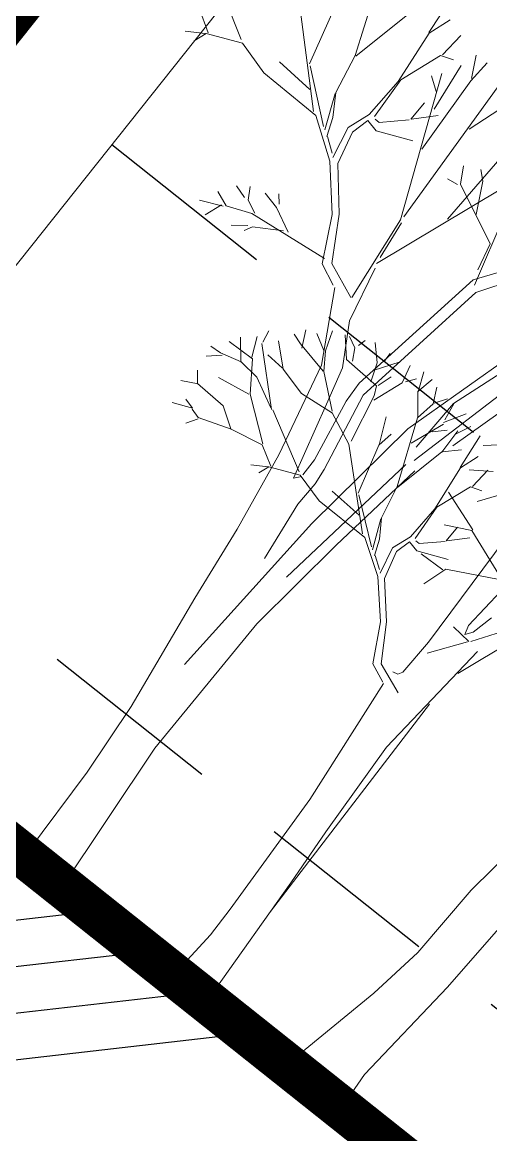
# Model space of a CAD drawing. Header units: metres. Extents: x -664657 to -643449, y -1076720 to -1062383.
# Drawn here: x -657392.73 to -657389.51, y -1068392.05 to -1068384.41 of the extents above; entities that cross this region are included whole.
import ezdxf

# ---------------------------------------------------------------- set-up
doc = ezdxf.new("R2010")
doc.units = ezdxf.units.M
doc.header["$LTSCALE"] = 0.1
doc.linetypes.add('DASHED', pattern=[19.05, 12.7, -6.35])
doc.layers.get('0').update_dxf_attribs({"color": 8, "lineweight": 9})
doc.layers.add('AA_THER_silná', color=1, linetype='Continuous', lineweight=70)
doc.layers.add('AA_THER_STAFAZ', color=252, linetype='Continuous', lineweight=0)
doc.layers.add('AA_THER_srafy', color=52, linetype='Continuous')
doc.layers.add('AA_THER_čárkovaná', color=5, linetype='DASHED')

# ---------------------------------------------------------------- blocks, each defined once
blk = doc.blocks.new('A$C3F2225AA')
for p, q in [((-88.47, 325.14), (-89.9, 341.1)), ((-115.1, 330.59), (-104.16, 302.07)), ((-88.26, 325.14), (-85.3, 333.55)), ((-79.54, 321.97), (-78.71, 331.58)), ((-66.03, 321.77), (-70.02, 329.49)), ((-65.73, 320.94), (-65.11, 329.77)), ((-54.07, 267.4), (-56.83, 327.56)), ((-55.3, 306.87), (-47.94, 329.22)), ((-103.75, 302.07), (-98.48, 325.57)), ((-86.08, 304.43), (-88.26, 325.14)), ((-80.05, 321.36), (-75.31, 323.02)), ((-69.71, 304.66), (-71.86, 323.15)), ((-85.79, 305.55), (-80.05, 321.36)), ((-64.19, 290.58), (-65.73, 320.94)), ((-54.38, 265.75), (-75.54, 316.52)), ((-41.19, 276.51), (-39.66, 314.04)), ((-115.27, 289.49), (-120.77, 311.16)), ((-73.09, 310.18), (-78, 313.49)), ((-103.35, 276.9), (-130.85, 303.52)), ((-104.16, 302.07), (-101.32, 287.33)), ((-86.87, 288.55), (-86.08, 304.43)), ((-84.95, 289.28), (-85.79, 305.55)), ((-74.09, 296.64), (-73.95, 304.32)), ((-73.89, 296.84), (-67.17, 303.87)), ((-51.31, 248.09), (-32.6, 297.76)), ((-39.74, 295.23), (-42.97, 298.14)), ((-140.02, 281.03), (-164.55, 295.06)), ((-82.32, 288.59), (-74.39, 296.13)), ((-45.39, 289.42), (-48.63, 295.23)), ((-34.09, 284.33), (-39.74, 295.23)), ((-68.69, 290.92), (-81.28, 285.56)), ((-18.74, 263.97), (-26.01, 290.87)), ((-97.16, 274.83), (-114.58, 289.08)), ((-101.32, 287.33), (-96.5, 279.58)), ((-96.01, 274.22), (-101.29, 286.81)), ((-89.94, 280.14), (-86.87, 288.55)), ((-85.94, 286.54), (-87.71, 279.85)), ((-81.28, 285.56), (-85.94, 286.54)), ((-84.14, 288.58), (-82.32, 288.59)), ((-46.2, 288.69), (-50.24, 287.96)), ((-23.59, 279.24), (-45.39, 289.42)), ((-5.61, 286.17), (-20.34, 265.2)), ((-109.31, 282.26), (-124.21, 283.3)), ((-159.05, 280.41), (-150.8, 275.45)), ((-138.86, 280.25), (-151.26, 274.81)), ((-126.1, 276.62), (-138.86, 280.25)), ((-96.5, 279.58), (-93.95, 272.77)), ((-87.52, 268.23), (-89.94, 280.14)), ((-87.71, 279.85), (-84.79, 267.64)), ((-21.16, 269.06), (-23.59, 279.24)), ((-4.39, 280.93), (-16.66, 262.16)), ((-151.56, 274.61), (-157.7, 270.72)), ((-151.26, 274.81), (-153.04, 270.05)), ((-101.74, 276.31), (-126.1, 276.62)), ((-87.51, 266.51), (-101.74, 276.31)), ((-88.68, 269.26), (-93.72, 272.98)), ((-74.96, 251.95), (-87.51, 266.51)), ((-84.79, 267.64), (-72.95, 253.58)), ((-50.7, 232.91), (-54.38, 265.75)), ((-51.62, 250.57), (-53.46, 265.2)), ((-20.34, 265.2), (-29.23, 210.28)), ((-16.66, 262.16), (-25.55, 207.8)), ((26.1, 265.21), (11.29, 213.61)), ((3.64, 200.72), (18.46, 260.05)), ((-72.95, 253.58), (-63.93, 237.98)), ((8.73, 256.65), (-5.25, 208.32)), ((12.17, 256.07), (1.99, 225.76)), ((-66.64, 235.74), (-74.96, 251.95)), ((-92.24, 242.89), (-94.67, 245.79)), ((-50.7, 246.43), (-46.1, 225.73)), ((-101.93, 237.07), (-104.36, 241.43)), ((-92.24, 241.43), (-98.7, 242.89)), ((-83.36, 237.07), (-92.24, 241.43)), ((-103.55, 237.07), (-108.4, 238.52)), ((-67.2, 237.8), (-97.9, 234.16)), ((-63.93, 237.98), (-50.95, 232.62)), ((-97.9, 234.16), (-106.78, 230.52)), ((-97.09, 234.89), (-101.93, 237.07)), ((-84.97, 236.34), (-94.67, 230.52)), ((-58.63, 232.16), (-66.64, 235.74)), ((-107.59, 229.8), (-115.67, 226.16)), ((-106.78, 230.52), (-112.44, 232.71)), ((-108.4, 229.8), (-110.82, 223.25)), ((-96.28, 229.8), (-101.13, 226.16)), ((-94.67, 230.52), (-96.28, 227.62)), ((-57.7, 231.87), (-44.06, 206.9)), ((30.1, 229.51), (19.76, 220.54)), ((-46.1, 225.73), (-37.51, 210.83)), ((-33.9, 225.39), (-28.81, 220.1)), ((-28.23, 217.04), (-22.56, 225.56)), ((-27.08, 221.91), (-27.14, 225.66)), ((-17.21, 220.11), (-18.81, 226.81)), ((-10.63, 221.14), (-13.55, 228)), ((-10.81, 221.14), (-9.42, 227.72)), ((-6.41, 226.57), (-3.69, 221.08)), ((-3.52, 221.51), (-0.69, 225.72)), ((1.99, 225.76), (1.24, 205.03)), ((3.19, 219.22), (2.12, 225.77)), ((3.39, 218.12), (7.84, 225.68)), ((-42.53, 221.25), (-38.46, 219.36)), ((-37.95, 220.73), (-37.21, 223.63)), ((-16.54, 221.1), (-13.98, 224.42)), ((9.54, 217.79), (12.09, 223.19)), ((18.2, 209.15), (16.85, 222.58)), ((-46.15, 211.82), (-48.6, 219.11)), ((-44.11, 220.8), (-38.2, 214.08)), ((-38.46, 219.36), (-36.11, 215.05)), ((-28.81, 220.1), (-26.33, 213.24)), ((-23.46, 213.91), (-21.71, 219.32)), ((-21.33, 208.71), (-17.21, 220.11)), ((-4.98, 213.82), (-10.81, 221.14)), ((-3.69, 221.08), (-4.98, 213.56)), ((-1.07, 205.02), (3.83, 217.7)), ((9.67, 209.36), (9.35, 218.98)), ((-56.38, 213.37), (-53.38, 207.29)), ((-52.45, 214.8), (-46.68, 211.56)), ((-38.2, 214.08), (-23.78, 213.45)), ((-23.78, 213.45), (-22.15, 210.06)), ((-4.98, 213.56), (4.71, 189.6)), ((2.33, 212.91), (6.22, 216.8)), ((9.5, 209.44), (14.6, 214.46)), ((18.38, 209.15), (20.9, 216.26)), ((28.5, 215.44), (21.31, 210.46)), ((25.97, 206.54), (26.64, 214.64)), ((38.34, 214.25), (30.77, 203.39)), ((-58.69, 209.51), (-54.72, 208.2)), ((-41.92, 205.6), (-46.15, 211.82)), ((-37.51, 210.83), (-33.83, 197.04)), ((-29.23, 210.28), (-28.92, 202.28)), ((-22.15, 210.06), (-18.52, 192.14)), ((5.06, 189.61), (9.5, 209.44)), ((-54.72, 208.2), (-42.2, 205.5)), ((-44.06, 206.9), (-35.91, 171.99)), ((-30.69, 196.29), (-41.92, 205.6)), ((-25.55, 207.8), (-19.72, 177.99)), ((-9.99, 197.84), (-14.04, 206.86)), ((-5.25, 208.32), (-11.14, 159.85)), ((20.41, 191.72), (18.38, 209.15)), ((20.66, 192.66), (25.54, 206.02)), ((25.54, 206.02), (29.65, 207.45)), ((-65.84, 200.2), (-66.7, 204.78)), ((-61.59, 204.1), (-54.01, 197.14)), ((-28.92, 202.28), (-24.63, 178.55)), ((-9.78, 197.15), (-8.83, 203.07)), ((-65.56, 193.47), (-68.65, 200.5)), ((-65.83, 199.6), (-48.17, 183.17)), ((-54.37, 197.31), (-61.49, 197.79)), ((-54.01, 197.14), (-43.25, 194.41)), ((-4.86, 178.93), (-9.78, 197.15)), ((-6.23, 138.96), (2.21, 197.76)), ((0.69, 159.23), (6.25, 197.99)), ((35.85, 194.37), (20.48, 199.54)), ((48.56, 152.56), (47.12, 199)), ((-65.02, 193.14), (-75.47, 192.81)), ((-67.52, 189.61), (-73.16, 196.59)), ((-57.65, 182.69), (-65.02, 193.14)), ((-43.25, 194.41), (-30.18, 195.8)), ((-33.83, 197.04), (-26.47, 168.61)), ((-18.5, 190.65), (-30.29, 195.77)), ((35.79, 193.97), (26.61, 189.32)), ((55.65, 186.65), (35.79, 193.97)), ((-75.39, 187.62), (-67.52, 189.78)), ((-67.52, 189.78), (-59.6, 188.96)), ((5.58, 168.4), (-18.5, 190.65)), ((4.71, 189.6), (7.28, 177.2)), ((19.83, 178.33), (20.41, 191.72)), ((21.49, 178.95), (20.66, 192.66)), ((30.88, 185.23), (30.95, 191.71)), ((31.05, 185.4), (36.85, 191.37)), ((-79.69, 187.38), (-75.39, 187.62)), ((-74.42, 187.37), (-78.67, 183.48)), ((-59.6, 188.96), (-48.72, 183.46)), ((54.46, 186.23), (37.15, 177.16)), ((-58.08, 182.34), (-70.41, 180.16)), ((-42.89, 171.41), (-57.65, 182.69)), ((-26.32, 171.63), (-47.73, 183.29)), ((23.78, 178.39), (30.62, 184.8)), ((57.63, 183.52), (56.2, 166.32)), ((-77.96, 177.61), (-75, 173.82)), ((-24.63, 178.55), (-24.63, 171.65)), ((-19.72, 177.99), (-19.11, 171.92)), ((10.97, 166.71), (-4.26, 178.59)), ((7.28, 177.2), (11.51, 170.71)), ((17.22, 171.22), (19.83, 178.33)), ((22.2, 178.37), (23.78, 178.39)), ((35.61, 180.45), (24.7, 175.85)), ((37.15, 177.16), (34.14, 168.03)), ((-74.74, 173.83), (-80.4, 170.84)), ((-75, 173.82), (-62.69, 173.24)), ((-62.69, 173.24), (-55.32, 168.5)), ((0.37, 172.88), (-12.59, 173.65)), ((11.97, 166.19), (7.31, 176.76)), ((20.65, 176.64), (19.15, 171)), ((24.7, 175.85), (20.65, 176.64)), ((36.4, 176.26), (26.65, 176)), ((59.07, 165.46), (60.98, 173.63)), ((70.23, 176.91), (60.47, 162.32)), ((63.97, 150.28), (72.93, 174.42)), ((116.46, 91.99), (126.34, 173.85)), ((-55.18, 168.45), (-42.85, 170.98)), ((-42.85, 170.98), (-35.65, 166.87)), ((-25.3, 170.98), (-36.04, 166.32)), ((-35.91, 171.99), (-31.02, 141.49)), ((-26.47, 168.61), (-24.94, 170.54)), ((-14.19, 168.02), (-25.3, 170.98)), ((-19.11, 171.92), (-19.42, 162.27)), ((11.51, 170.71), (13.78, 164.99)), ((19.39, 161.2), (17.22, 171.22)), ((19.15, 171), (21.77, 160.73)), ((-77.85, 162.71), (-70.9, 165.72)), ((-70.9, 165.72), (-74.69, 166.74)), ((-70.7, 165.38), (-67.1, 164.36)), ((-67.1, 164.36), (-55.18, 168.45)), ((-36.3, 166.15), (-41.61, 162.83)), ((-36.04, 166.32), (-37.56, 162.3)), ((6.99, 167.92), (-14.19, 168.02)), ((19.42, 159.76), (6.99, 167.92)), ((18.38, 162.07), (13.97, 165.16)), ((56.2, 166.32), (57.16, 162.88)), ((57.16, 162.88), (59.07, 165.46)), ((-66.85, 163.98), (-69.42, 159.94)), ((-19.42, 162.27), (-16.66, 139.36)), ((59.62, 161.43), (50.72, 149.15)), ((59.88, 161.8), (52.24, 162.63)), ((64.57, 160.94), (60.39, 113.39)), ((-11.14, 159.85), (-15.47, 91.37)), ((-4.06, 119.16), (0.69, 159.23)), ((30.42, 147.57), (19.42, 159.76)), ((21.77, 160.73), (32.15, 148.96)), ((32.15, 148.96), (40.09, 135.88)), ((48.08, 138.37), (48.56, 152.56)), ((37.75, 133.97), (30.42, 147.57)), ((-31.02, 141.49), (-27.46, 112.41)), ((47.12, 136.65), (48.08, 138.37)), ((44.74, 131.01), (37.75, 133.97)), ((40.09, 135.88), (51.41, 131.45)), ((45.21, 136.22), (47.12, 136.65)), ((62.84, 135.28), (64.46, 40.76)), ((45.19, 130.76), (50.42, 81.37)), ((-5.02, 61.02), (-4.06, 119.16)), ((60.39, 113.39), (62.19, 75.8)), ((-27.46, 112.41), (-21.15, 67.47)), ((115.37, 62.36), (116.46, 91.99)), ((133.08, 89.76), (131.64, 59.23)), ((50.42, 81.37), (52.52, 32.35)), ((62.19, 75.8), (63.78, 53.57)), ((-21.15, 67.47), (-18.8, 38.98)), ((0, 0), (-5.02, 61.02)), ((112.1, 40.9), (115.37, 62.36)), ((131.64, 59.23), (127.82, 15.81)), ((63.78, 53.57), (66.37, 6.28)), ((102.83, -2.34), (112.1, 40.9)), ((-18.8, 38.98), (-17.71, 2.9)), ((52.52, 32.35), (52.71, 20.73)), ((52.71, 20.73), (51.44, 2.22)), ((127.82, 15.81), (128.78, 1.19)), ((66.37, 6.28), (67.63, -0.08))]:
    blk.add_line(p, q)

msp = doc.modelspace()

# ---------------------------------------------------------------- hatches: boundary and pattern name
at = {"layer": 'AA_THER_srafy'}
h = msp.add_hatch(dxfattribs=at)
h.set_pattern_fill('ANSI34', color=254, scale=0.1, style=0)
h.set_pattern_definition([(6.51268, (-656030.26, -1069498.5804), (-0.2160709, 1.8927066), []), (6.51268, (-656029.9085, -1069498.8599), (-0.2160709, 1.8927066), []), (6.51268, (-656029.557, -1069499.1393), (-0.2160709, 1.8927066), []), (6.51268, (-656029.2056, -1069499.4187), (-0.2160709, 1.8927066), [])])
h.paths.add_polyline_path([(-657356.3754, -1068419.0286), (-657374.8013, -1068404.3789), (-657391.2255, -1068391.3205), (-657395.5784, -1068387.858), (-657386.7409, -1068376.7432), (-657395.685, -1068369.6317), (-657404.5225, -1068380.7465), (-657427.7006, -1068362.3174), (-657418.8632, -1068351.2026), (-657427.5124, -1068344.3256), (-657436.3498, -1068355.4404), (-657450.0399, -1068344.5553), (-657452.7164, -1068347.9216), (-657314.7716, -1068457.598), (-657312.0973, -1068454.2344), (-657324.1097, -1068444.6832), (-657327.8369, -1068441.7197), (-657329.019, -1068443.2066), (-657357.1666, -1068420.8272), (-657357.4778, -1068421.2186), (-657357.8691, -1068420.9074)])
h.paths.add_polyline_path([(-657248.5729, -1068504.743), (-657251.3116, -1068502.5655), (-657249.4445, -1068500.2173), (-657255.3738, -1068495.5029), (-657257.2409, -1068497.8511), (-657264.756, -1068491.8757), (-657262.889, -1068489.5275), (-657268.3137, -1068485.2143), (-657270.1807, -1068487.5625), (-657291.6149, -1068470.5201), (-657286.0137, -1068463.4754), (-657290.4288, -1068456.1323), (-657298.578, -1068453.4855), (-657304.1792, -1068460.5301), (-657312.0973, -1068454.2344), (-657314.7716, -1068457.598), (-657251.2463, -1068508.1054)])

# ---------------------------------------------------------------- linework, layer by layer
at = {"color": 5}
msp.add_line((-657394.7266, -1068388.5353), (-657382.7773, -1068373.5068), dxfattribs=at)
at = {"color": 1, "lineweight": 30, "const_width": 0.3}
msp.add_lwpolyline([(-657355.984, -1068419.3398), (-657395.5784, -1068387.858), (-657386.7409, -1068376.7432), (-657395.685, -1068369.6317), (-657404.5225, -1068380.7465), (-657427.7006, -1068362.3174), (-657418.8632, -1068351.2026), (-657427.5124, -1068344.3256), (-657436.3498, -1068355.4404), (-657463.7301, -1068333.6702)], dxfattribs=at)
at = {"layer": 'AA_THER_silná'}
msp.add_line((-657391.2255, -1068391.3205), (-657374.8013, -1068404.3789), dxfattribs=at)
at = {"layer": 'AA_THER_čárkovaná'}
for p, q in [((-657392.1127, -1068385.2478), (-657321.4958, -1068441.3958)), ((-657393.9797, -1068387.596), (-657323.3628, -1068443.744))]:
    msp.add_line(p, q, dxfattribs=at)

# ---------------------------------------------------------------- block references
at = {"layer": 'AA_THER_STAFAZ', "xscale": 0.01900005065939046, "yscale": 0.01900004968047142, "zscale": 0.01900005068234573, "rotation": 321.5126805549046}
msp.add_blockref('A$C3F2225AA', (-657392.4646, -1068390.3605), dxfattribs=at)

doc.saveas('drawing.dxf')
